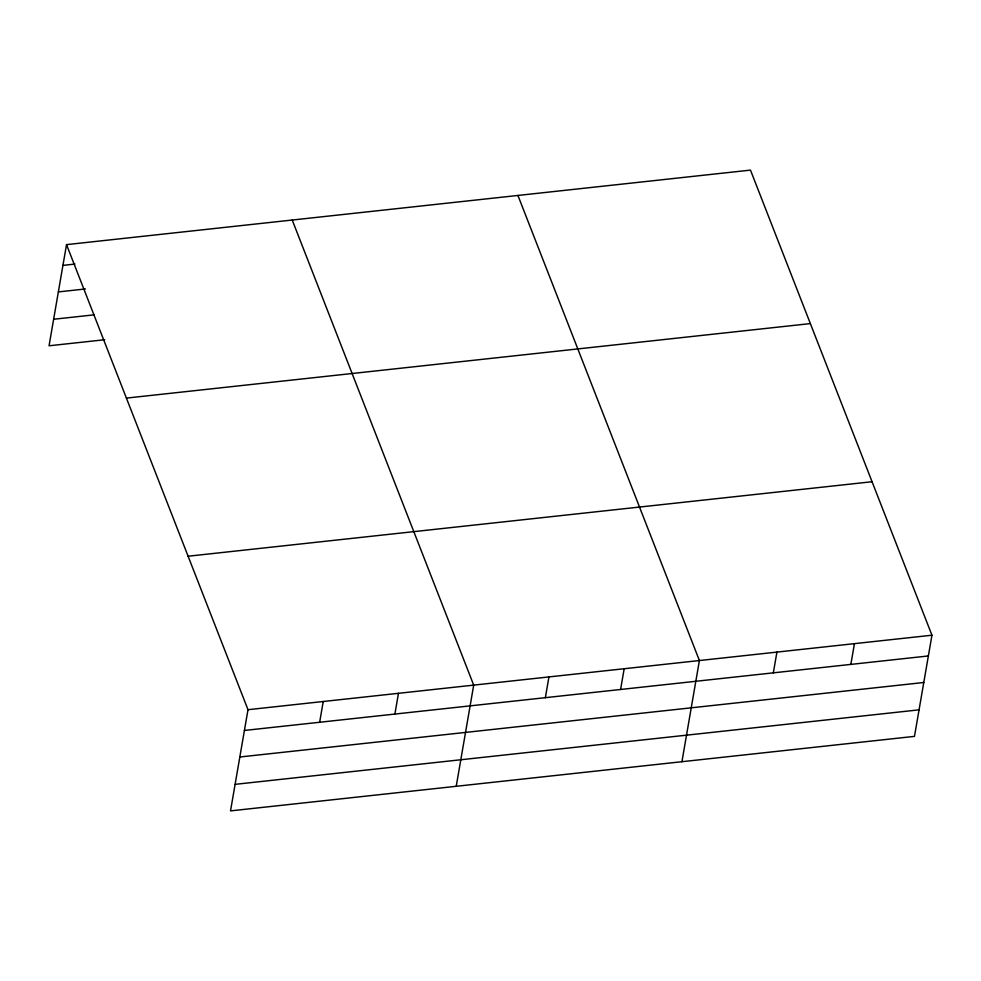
<?xml version="1.0" encoding="UTF-8"?>
<svg xmlns="http://www.w3.org/2000/svg" width="981" height="981" viewBox="0 0 981 981"><rect width="100%" height="100%" fill="white"/><g stroke="black" fill="none" stroke-linecap="round" stroke-linejoin="round"><path stroke-width="1.47" d="M66.524 244.625L247.997 709.704L230.523 810.882L914.476 736.375L931.95 635.21L750.477 170.118L66.524 244.625L49.05 345.79L104.722 339.733M319.647 722.261L323.24 701.513M394.889 714.07L398.47 693.322M456.226 786.296L473.7 685.13L292.228 220.038M545.35 697.675L548.943 676.927M620.593 689.484L624.174 668.735M681.93 761.71L699.404 660.544L517.931 195.452M773.335 672.843L776.927 652.095M850.846 664.395L854.439 643.646M62.943 265.373L74.973 264.061M58.357 291.909L85.445 288.954M53.636 319.254L94.262 314.827M126.414 398.102L810.367 323.595M188.119 556.227L872.06 481.732M247.997 709.704L931.95 635.21M244.416 730.453L928.369 655.958M239.83 757.001L923.783 682.494M235.109 784.346L919.062 709.839"/></g></svg>
